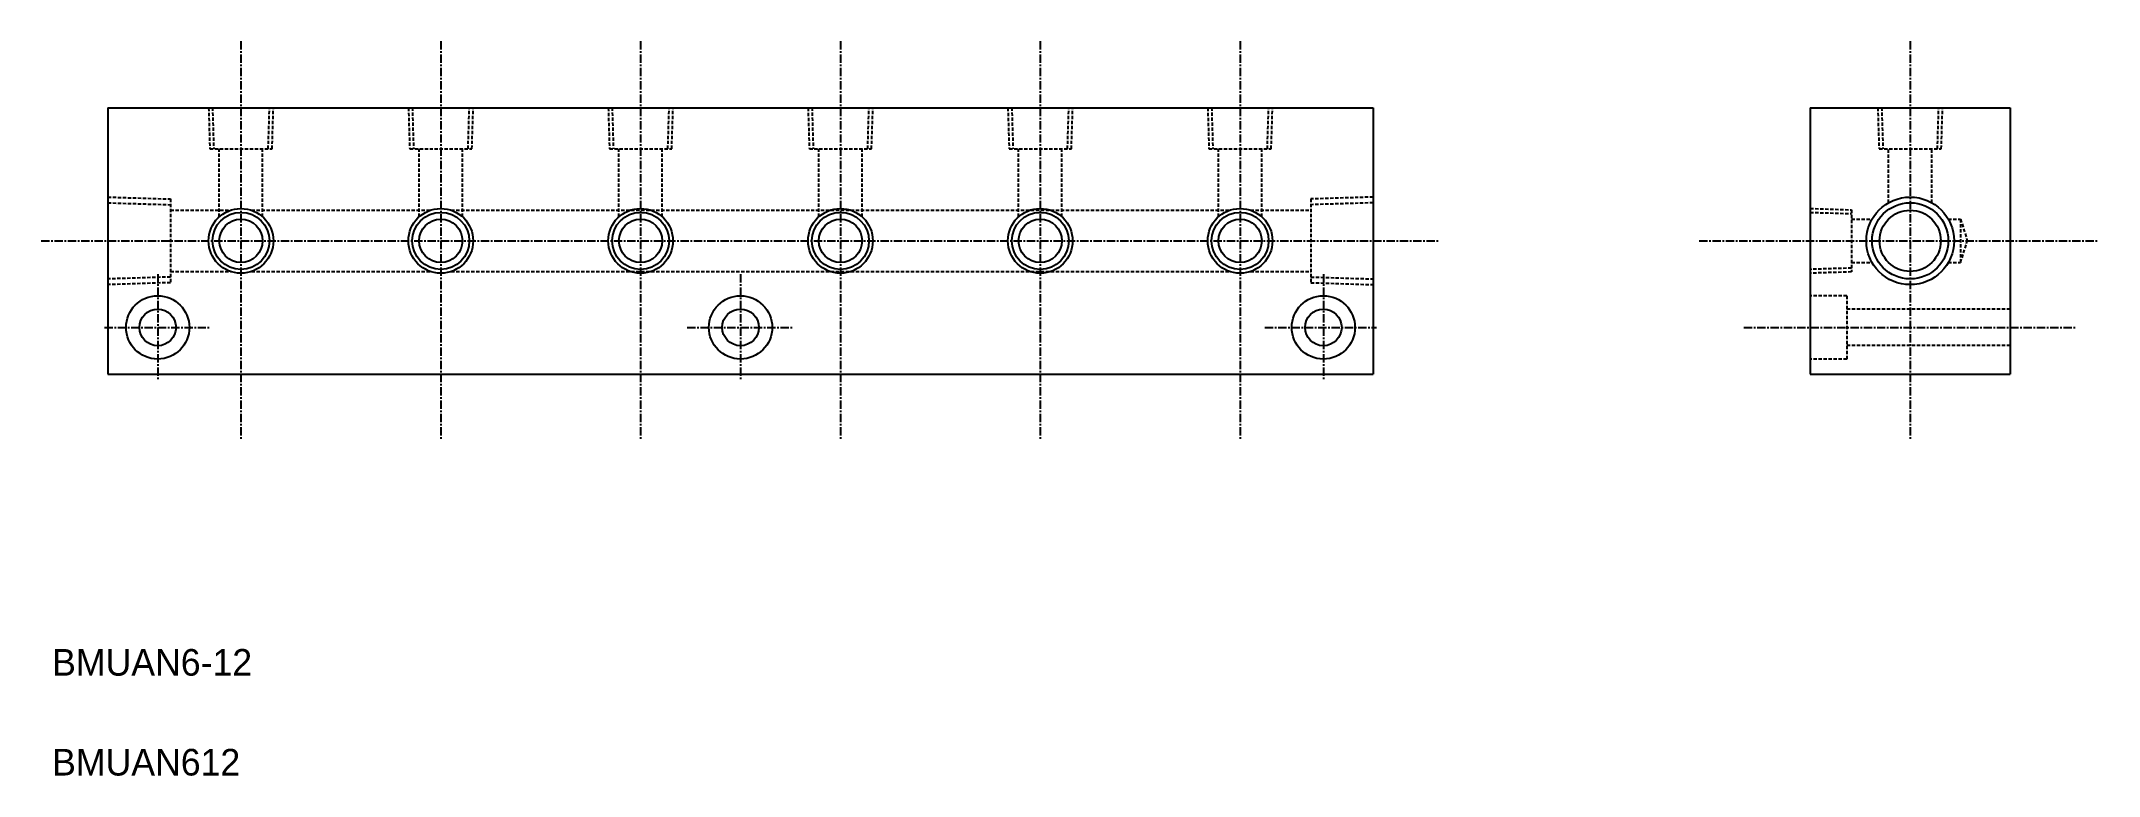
# Model space of a CAD drawing. Extents: x -121 to 188, y 93 to 204.
import ezdxf

# ---------------------------------------------------------------- set-up
doc = ezdxf.new("R2010")
doc.units = 0
doc.linetypes.add('CENTER', pattern=[2, 1.25, -0.25, 0.25, -0.25])
doc.linetypes.add('DASHED', pattern=[0.75, 0.5, -0.25])
doc.layers.get('0').update_dxf_attribs({"linetype": 'CONTINUOUS'})
doc.layers.add('CENTER', color=1, linetype='CENTER')

msp = doc.modelspace()

# ---------------------------------------------------------------- linework, layer by layer
at = {"color": 7, "linetype": 'CONTINUOUS'}
for p, q in [((-110.88, 193.83), (79.12, 193.83)), ((-110.88, 193.83), (-110.88, 153.83)), ((79.12, 193.83), (79.12, 153.83)), ((144.72, 193.83), (174.72, 193.83)), ((144.72, 193.83), (144.72, 153.83)), ((174.72, 193.83), (174.72, 153.83)), ((-110.88, 153.83), (79.12, 153.83)), ((144.72, 153.83), (174.72, 153.83))]:
    msp.add_line(p, q, dxfattribs=at)
at = {"color": 3, "linetype": 'DASHED'}
for p, q in [((-95.74, 193.83), (-95.55, 187.63)), ((-95.16, 193.85), (-94.97, 187.63)), ((-86.79, 187.63), (-86.59, 193.85)), ((-86.21, 187.63), (-86.01, 193.83)), ((-65.74, 193.83), (-65.55, 187.63)), ((-65.16, 193.85), (-64.97, 187.63)), ((-56.79, 187.63), (-56.59, 193.85)), ((-56.21, 187.63), (-56.01, 193.83)), ((-35.74, 193.83), (-35.55, 187.63)), ((-35.16, 193.85), (-34.97, 187.63)), ((-26.79, 187.63), (-26.59, 193.85)), ((-26.21, 187.63), (-26.01, 193.83)), ((-5.74, 193.83), (-5.55, 187.63)), ((-5.16, 193.85), (-4.97, 187.63)), ((3.21, 187.63), (3.41, 193.85)), ((3.79, 187.63), (3.99, 193.83)), ((24.26, 193.83), (24.45, 187.63)), ((24.84, 193.85), (25.03, 187.63)), ((33.21, 187.63), (33.41, 193.85)), ((33.79, 187.63), (33.99, 193.83)), ((54.26, 193.83), (54.45, 187.63)), ((54.84, 193.85), (55.03, 187.63)), ((63.21, 187.63), (63.41, 193.85)), ((63.79, 187.63), (63.99, 193.83)), ((154.85, 193.83), (155.05, 187.63)), ((155.43, 193.85), (155.63, 187.63)), ((163.81, 187.63), (164, 193.85)), ((164.39, 187.63), (164.58, 193.83)), ((-95.55, 187.63), (-86.21, 187.63)), ((-94.13, 177.45), (-94.13, 187.63)), ((-87.63, 177.45), (-87.63, 187.63)), ((-65.55, 187.63), (-56.21, 187.63)), ((-64.13, 177.45), (-64.13, 187.63)), ((-57.63, 177.45), (-57.63, 187.63)), ((-35.55, 187.63), (-26.21, 187.63)), ((-34.13, 177.45), (-34.13, 187.63)), ((-27.63, 177.45), (-27.63, 187.63)), ((-5.55, 187.63), (3.79, 187.63)), ((-4.13, 177.45), (-4.13, 187.63)), ((2.37, 177.45), (2.37, 187.63)), ((24.45, 187.63), (33.79, 187.63)), ((25.87, 177.45), (25.87, 187.63)), ((32.37, 177.45), (32.37, 187.63)), ((54.45, 187.63), (63.79, 187.63)), ((55.87, 177.45), (55.87, 187.63)), ((62.37, 177.45), (62.37, 187.63)), ((155.05, 187.63), (164.39, 187.63)), ((156.47, 179.55), (156.47, 187.63)), ((162.97, 179.55), (162.97, 187.63)), ((-110.88, 180.41), (-101.48, 180.12)), ((-110.88, 179.55), (-101.48, 179.26)), ((-101.48, 180.12), (-101.48, 167.55)), ((79.12, 180.41), (69.72, 180.12)), ((69.72, 180.12), (69.72, 167.55)), ((79.12, 179.55), (69.72, 179.26)), ((-101.48, 178.43), (-92.46, 178.43)), ((-89.3, 178.43), (-62.46, 178.43)), ((-59.3, 178.43), (57.54, 178.43)), ((60.7, 178.43), (69.72, 178.43)), ((144.7, 178.11), (150.92, 177.92)), ((144.72, 178.69), (150.92, 178.5)), ((150.92, 178.5), (150.92, 169.16)), ((150.92, 177.08), (154, 177.08)), ((165.44, 177.08), (167.3, 177.08)), ((167.3, 177.08), (168.3, 173.83)), ((167.3, 177.08), (167.3, 170.58)), ((167.3, 170.58), (168.3, 173.83)), ((150.92, 170.58), (154, 170.58)), ((165.44, 170.58), (167.3, 170.58)), ((-101.48, 168.4), (-110.88, 168.11)), ((-101.48, 167.55), (-110.88, 167.25)), ((-101.48, 169.23), (-92.46, 169.23)), ((-89.3, 169.23), (-62.46, 169.23)), ((-59.3, 169.23), (57.54, 169.23)), ((60.7, 169.23), (69.72, 169.23)), ((69.72, 168.4), (79.12, 168.11)), ((69.72, 167.55), (79.12, 167.25)), ((150.92, 169.74), (144.7, 169.55)), ((150.92, 169.16), (144.72, 168.97)), ((150.22, 165.58), (144.72, 165.58)), ((150.22, 165.58), (150.22, 156.08)), ((174.72, 163.58), (150.22, 163.58)), ((174.72, 158.09), (150.22, 158.09)), ((150.22, 156.08), (144.72, 156.08))]:
    msp.add_line(p, q, dxfattribs=at)
at = {"color": 3, "linetype": 'CONTINUOUS'}
for centre, radius in [((159.72, 173.83), 6.58), ((-90.88, 173.83), 4.86), ((-60.88, 173.83), 4.86), ((-30.88, 173.83), 4.86), ((-0.88, 173.83), 4.86), ((29.12, 173.83), 4.86), ((59.12, 173.83), 4.86)]:
    msp.add_circle(centre, radius, dxfattribs=at)
at = {"color": 7, "linetype": 'CONTINUOUS'}
for centre, radius in [((159.72, 173.83), 5.72), ((-90.88, 173.83), 4.28), ((-90.88, 173.83), 3.25), ((-60.88, 173.83), 4.28), ((-60.88, 173.83), 3.25), ((-30.88, 173.83), 4.28), ((-30.88, 173.83), 3.25), ((-0.88, 173.83), 4.28), ((-0.88, 173.83), 3.25), ((29.12, 173.83), 4.28), ((29.12, 173.83), 3.25), ((59.12, 173.83), 4.28), ((59.12, 173.83), 3.25), ((159.72, 173.83), 4.6), ((-103.38, 160.83), 4.75), ((-15.88, 160.83), 4.75), ((71.62, 160.83), 4.75), ((-103.38, 160.83), 2.75), ((-15.88, 160.83), 2.75), ((71.62, 160.83), 2.75)]:
    msp.add_circle(centre, radius, dxfattribs=at)
at = {"layer": 'CENTER', "color": 1, "linetype": 'CENTER'}
for p, q in [((-90.88, 203.83), (-90.88, 143.83)), ((-60.88, 203.83), (-60.88, 143.83)), ((-30.88, 203.83), (-30.88, 143.83)), ((-0.88, 203.83), (-0.88, 143.83)), ((29.12, 203.83), (29.12, 143.83)), ((59.12, 203.83), (59.12, 143.83)), ((159.72, 203.83), (159.72, 143.83)), ((-120.88, 173.83), (89.12, 173.83)), ((128.05, 173.83), (188.05, 173.83)), ((-103.38, 168.83), (-103.38, 152.83)), ((-15.88, 168.83), (-15.88, 152.83)), ((71.62, 168.83), (71.62, 152.83)), ((-111.38, 160.83), (-95.38, 160.83)), ((-23.88, 160.83), (-7.88, 160.83)), ((62.83, 160.83), (79.62, 160.83)), ((134.74, 160.83), (184.58, 160.83))]:
    msp.add_line(p, q, dxfattribs=at)

# ---------------------------------------------------------------- texts
at = {"color": 7, "linetype": 'CONTINUOUS'}
for s, p in [('BMUAN6-12', (-119.23, 108.52)), ('BMUAN612', (-119.23, 93.52))]:
    msp.add_text(s, height=4, dxfattribs=at).set_placement(p)

doc.saveas('drawing.dxf')
